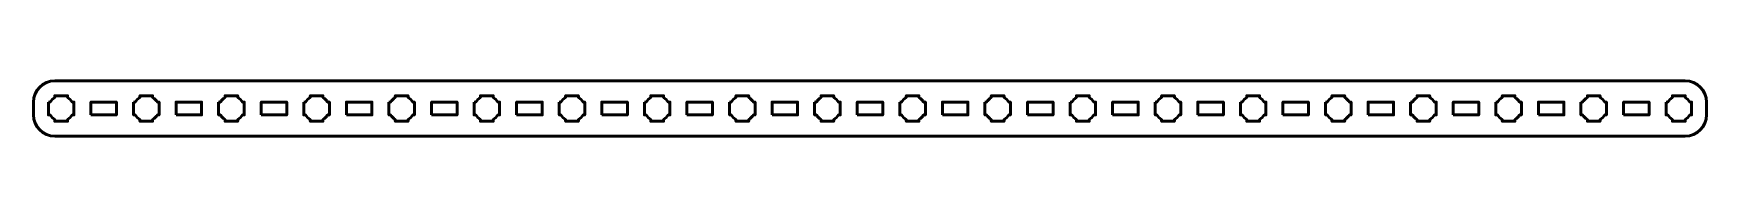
# Model space of a CAD drawing. Header units: centimetres. Extents: x -30.1 to 9.2, y -15.5 to -14.2.
import ezdxf

# ---------------------------------------------------------------- set-up
doc = ezdxf.new("R2010")
doc.units = ezdxf.units.CM
doc.header["$MEASUREMENT"] = 0
doc.layers.add('Layer 1', color=7, linetype='Continuous')

msp = doc.modelspace()

# ---------------------------------------------------------------- linework, layer by layer
at = {"layer": 'Layer 1', "color": 250, "lineweight": 53}
for points in [[(-28.8, -15), (-28.2, -15), (-28.2, -14.7), (-28.8, -14.7), (-28.8, -15)], [(-26.8, -15), (-26.2, -15), (-26.2, -14.7), (-26.8, -14.7), (-26.8, -15)], [(-24.8, -15), (-24.2, -15), (-24.2, -14.7), (-24.8, -14.7), (-24.8, -15)], [(-22.8, -15), (-22.2, -15), (-22.2, -14.7), (-22.8, -14.7), (-22.8, -15)], [(-20.8, -15), (-20.2, -15), (-20.2, -14.7), (-20.8, -14.7), (-20.8, -15)], [(-18.8, -15), (-18.2, -15), (-18.2, -14.7), (-18.8, -14.7), (-18.8, -15)], [(-16.8, -15), (-16.2, -15), (-16.2, -14.7), (-16.8, -14.7), (-16.8, -15)], [(-14.8, -15), (-14.2, -15), (-14.2, -14.7), (-14.8, -14.7), (-14.8, -15)], [(-12.8, -15), (-12.2, -15), (-12.2, -14.7), (-12.8, -14.7), (-12.8, -15)], [(-10.8, -15), (-10.2, -15), (-10.2, -14.7), (-10.8, -14.7), (-10.8, -15)], [(-8.8, -15), (-8.2, -15), (-8.2, -14.7), (-8.8, -14.7), (-8.8, -15)], [(-6.8, -15), (-6.2, -15), (-6.2, -14.7), (-6.8, -14.7), (-6.8, -15)], [(-4.8, -15), (-4.2, -15), (-4.2, -14.7), (-4.8, -14.7), (-4.8, -15)], [(-2.8, -15), (-2.2, -15), (-2.2, -14.7), (-2.8, -14.7), (-2.8, -15)], [(-0.8, -15), (-0.2, -15), (-0.2, -14.7), (-0.8, -14.7), (-0.8, -15)], [(1.2, -15), (1.8, -15), (1.8, -14.7), (1.2, -14.7), (1.2, -15)], [(3.2, -15), (3.8, -15), (3.8, -14.7), (3.2, -14.7), (3.2, -15)], [(5.2, -15), (5.8, -15), (5.8, -14.7), (5.2, -14.7), (5.2, -15)], [(7.2, -15), (7.8, -15), (7.8, -14.7), (7.2, -14.7), (7.2, -15)]]:
    msp.add_lwpolyline(points, close=True, dxfattribs=at)
msp.add_open_spline([(-30.15, -15), (-30.15, -15), (-30.15, -14.7), (-30.15, -14.7), (-30.15, -14.7), (-30.15, -14.42391), (-29.92609, -14.2), (-29.65, -14.2), (-29.65, -14.2), (-29.65, -14.2), (8.65, -14.2), (8.65, -14.2), (8.65, -14.2), (8.92609, -14.2), (9.15, -14.42391), (9.15, -14.7), (9.15, -14.7), (9.15, -14.7), (9.15, -15), (9.15, -15), (9.15, -15), (9.15, -15.27609), (8.92609, -15.5), (8.65, -15.5), (8.65, -15.5), (8.65, -15.5), (-29.65, -15.5), (-29.65, -15.5), (-29.65, -15.5), (-29.92609, -15.5), (-30.15, -15.27609), (-30.15, -15)], degree=3, knots=[0, 0, 0, 0, 0.125, 0.125, 0.125, 0.125, 0.25, 0.25, 0.25, 0.25, 0.375, 0.375, 0.375, 0.375, 0.5, 0.5, 0.5, 0.5, 0.625, 0.625, 0.625, 0.625, 0.75, 0.75, 0.75, 0.75, 0.875, 0.875, 0.875, 0.875, 1, 1, 1, 1], dxfattribs=at)
at = {"layer": 'Layer 1', "lineweight": 53}
for points in [[(-29.8, -14.7), (-29.8, -14.7), (-29.75985, -14.7), (-29.75985, -14.7), (-29.75985, -14.7), (-29.7335, -14.65447), (-29.69553, -14.6165), (-29.65, -14.59015), (-29.65, -14.59015), (-29.65, -14.59015), (-29.65, -14.55), (-29.65, -14.55), (-29.65, -14.55), (-29.65, -14.55), (-29.5, -14.55), (-29.5, -14.55), (-29.5, -14.55), (-29.5, -14.55), (-29.35, -14.55), (-29.35, -14.55), (-29.35, -14.55), (-29.35, -14.55), (-29.35, -14.59015), (-29.35, -14.59015), (-29.35, -14.59015), (-29.30447, -14.6165), (-29.2665, -14.65447), (-29.24015, -14.7), (-29.24015, -14.7), (-29.24015, -14.7), (-29.2, -14.7), (-29.2, -14.7), (-29.2, -14.7), (-29.2, -14.7), (-29.2, -14.85), (-29.2, -14.85), (-29.2, -14.85), (-29.2, -14.85), (-29.2, -15), (-29.2, -15), (-29.2, -15), (-29.2, -15), (-29.24015, -15), (-29.24015, -15), (-29.24015, -15), (-29.2665, -15.04553), (-29.30447, -15.0835), (-29.35, -15.10985), (-29.35, -15.10985), (-29.35, -15.10985), (-29.35, -15.15), (-29.35, -15.15), (-29.35, -15.15), (-29.35, -15.15), (-29.5, -15.15), (-29.5, -15.15), (-29.5, -15.15), (-29.5, -15.15), (-29.65, -15.15), (-29.65, -15.15), (-29.65, -15.15), (-29.65, -15.15), (-29.65, -15.10985), (-29.65, -15.10985), (-29.65, -15.10985), (-29.69553, -15.0835), (-29.7335, -15.04553), (-29.75985, -15), (-29.75985, -15), (-29.75985, -15), (-29.8, -15), (-29.8, -15), (-29.8, -15), (-29.8, -15), (-29.8, -14.85), (-29.8, -14.85), (-29.8, -14.85), (-29.8, -14.85), (-29.8, -14.7), (-29.8, -14.7)], [(-27.8, -14.7), (-27.8, -14.7), (-27.75985, -14.7), (-27.75985, -14.7), (-27.75985, -14.7), (-27.7335, -14.65447), (-27.69553, -14.6165), (-27.65, -14.59015), (-27.65, -14.59015), (-27.65, -14.59015), (-27.65, -14.55), (-27.65, -14.55), (-27.65, -14.55), (-27.65, -14.55), (-27.5, -14.55), (-27.5, -14.55), (-27.5, -14.55), (-27.5, -14.55), (-27.35, -14.55), (-27.35, -14.55), (-27.35, -14.55), (-27.35, -14.55), (-27.35, -14.59015), (-27.35, -14.59015), (-27.35, -14.59015), (-27.30447, -14.6165), (-27.2665, -14.65447), (-27.24015, -14.7), (-27.24015, -14.7), (-27.24015, -14.7), (-27.2, -14.7), (-27.2, -14.7), (-27.2, -14.7), (-27.2, -14.7), (-27.2, -14.85), (-27.2, -14.85), (-27.2, -14.85), (-27.2, -14.85), (-27.2, -15), (-27.2, -15), (-27.2, -15), (-27.2, -15), (-27.24015, -15), (-27.24015, -15), (-27.24015, -15), (-27.2665, -15.04553), (-27.30447, -15.0835), (-27.35, -15.10985), (-27.35, -15.10985), (-27.35, -15.10985), (-27.35, -15.15), (-27.35, -15.15), (-27.35, -15.15), (-27.35, -15.15), (-27.5, -15.15), (-27.5, -15.15), (-27.5, -15.15), (-27.5, -15.15), (-27.65, -15.15), (-27.65, -15.15), (-27.65, -15.15), (-27.65, -15.15), (-27.65, -15.10985), (-27.65, -15.10985), (-27.65, -15.10985), (-27.69553, -15.0835), (-27.7335, -15.04553), (-27.75985, -15), (-27.75985, -15), (-27.75985, -15), (-27.8, -15), (-27.8, -15), (-27.8, -15), (-27.8, -15), (-27.8, -14.85), (-27.8, -14.85), (-27.8, -14.85), (-27.8, -14.85), (-27.8, -14.7), (-27.8, -14.7)], [(-25.8, -14.7), (-25.8, -14.7), (-25.75985, -14.7), (-25.75985, -14.7), (-25.75985, -14.7), (-25.7335, -14.65447), (-25.69553, -14.6165), (-25.65, -14.59015), (-25.65, -14.59015), (-25.65, -14.59015), (-25.65, -14.55), (-25.65, -14.55), (-25.65, -14.55), (-25.65, -14.55), (-25.5, -14.55), (-25.5, -14.55), (-25.5, -14.55), (-25.5, -14.55), (-25.35, -14.55), (-25.35, -14.55), (-25.35, -14.55), (-25.35, -14.55), (-25.35, -14.59015), (-25.35, -14.59015), (-25.35, -14.59015), (-25.30447, -14.6165), (-25.2665, -14.65447), (-25.24015, -14.7), (-25.24015, -14.7), (-25.24015, -14.7), (-25.2, -14.7), (-25.2, -14.7), (-25.2, -14.7), (-25.2, -14.7), (-25.2, -14.85), (-25.2, -14.85), (-25.2, -14.85), (-25.2, -14.85), (-25.2, -15), (-25.2, -15), (-25.2, -15), (-25.2, -15), (-25.24015, -15), (-25.24015, -15), (-25.24015, -15), (-25.2665, -15.04553), (-25.30447, -15.0835), (-25.35, -15.10985), (-25.35, -15.10985), (-25.35, -15.10985), (-25.35, -15.15), (-25.35, -15.15), (-25.35, -15.15), (-25.35, -15.15), (-25.5, -15.15), (-25.5, -15.15), (-25.5, -15.15), (-25.5, -15.15), (-25.65, -15.15), (-25.65, -15.15), (-25.65, -15.15), (-25.65, -15.15), (-25.65, -15.10985), (-25.65, -15.10985), (-25.65, -15.10985), (-25.69553, -15.0835), (-25.7335, -15.04553), (-25.75985, -15), (-25.75985, -15), (-25.75985, -15), (-25.8, -15), (-25.8, -15), (-25.8, -15), (-25.8, -15), (-25.8, -14.85), (-25.8, -14.85), (-25.8, -14.85), (-25.8, -14.85), (-25.8, -14.7), (-25.8, -14.7)], [(-23.8, -14.7), (-23.8, -14.7), (-23.75985, -14.7), (-23.75985, -14.7), (-23.75985, -14.7), (-23.7335, -14.65447), (-23.69553, -14.6165), (-23.65, -14.59015), (-23.65, -14.59015), (-23.65, -14.59015), (-23.65, -14.55), (-23.65, -14.55), (-23.65, -14.55), (-23.65, -14.55), (-23.5, -14.55), (-23.5, -14.55), (-23.5, -14.55), (-23.5, -14.55), (-23.35, -14.55), (-23.35, -14.55), (-23.35, -14.55), (-23.35, -14.55), (-23.35, -14.59015), (-23.35, -14.59015), (-23.35, -14.59015), (-23.30447, -14.6165), (-23.2665, -14.65447), (-23.24015, -14.7), (-23.24015, -14.7), (-23.24015, -14.7), (-23.2, -14.7), (-23.2, -14.7), (-23.2, -14.7), (-23.2, -14.7), (-23.2, -14.85), (-23.2, -14.85), (-23.2, -14.85), (-23.2, -14.85), (-23.2, -15), (-23.2, -15), (-23.2, -15), (-23.2, -15), (-23.24015, -15), (-23.24015, -15), (-23.24015, -15), (-23.2665, -15.04553), (-23.30447, -15.0835), (-23.35, -15.10985), (-23.35, -15.10985), (-23.35, -15.10985), (-23.35, -15.15), (-23.35, -15.15), (-23.35, -15.15), (-23.35, -15.15), (-23.5, -15.15), (-23.5, -15.15), (-23.5, -15.15), (-23.5, -15.15), (-23.65, -15.15), (-23.65, -15.15), (-23.65, -15.15), (-23.65, -15.15), (-23.65, -15.10985), (-23.65, -15.10985), (-23.65, -15.10985), (-23.69553, -15.0835), (-23.7335, -15.04553), (-23.75985, -15), (-23.75985, -15), (-23.75985, -15), (-23.8, -15), (-23.8, -15), (-23.8, -15), (-23.8, -15), (-23.8, -14.85), (-23.8, -14.85), (-23.8, -14.85), (-23.8, -14.85), (-23.8, -14.7), (-23.8, -14.7)], [(-21.8, -14.7), (-21.8, -14.7), (-21.75985, -14.7), (-21.75985, -14.7), (-21.75985, -14.7), (-21.7335, -14.65447), (-21.69553, -14.6165), (-21.65, -14.59015), (-21.65, -14.59015), (-21.65, -14.59015), (-21.65, -14.55), (-21.65, -14.55), (-21.65, -14.55), (-21.65, -14.55), (-21.5, -14.55), (-21.5, -14.55), (-21.5, -14.55), (-21.5, -14.55), (-21.35, -14.55), (-21.35, -14.55), (-21.35, -14.55), (-21.35, -14.55), (-21.35, -14.59015), (-21.35, -14.59015), (-21.35, -14.59015), (-21.30447, -14.6165), (-21.2665, -14.65447), (-21.24015, -14.7), (-21.24015, -14.7), (-21.24015, -14.7), (-21.2, -14.7), (-21.2, -14.7), (-21.2, -14.7), (-21.2, -14.7), (-21.2, -14.85), (-21.2, -14.85), (-21.2, -14.85), (-21.2, -14.85), (-21.2, -15), (-21.2, -15), (-21.2, -15), (-21.2, -15), (-21.24015, -15), (-21.24015, -15), (-21.24015, -15), (-21.2665, -15.04553), (-21.30447, -15.0835), (-21.35, -15.10985), (-21.35, -15.10985), (-21.35, -15.10985), (-21.35, -15.15), (-21.35, -15.15), (-21.35, -15.15), (-21.35, -15.15), (-21.5, -15.15), (-21.5, -15.15), (-21.5, -15.15), (-21.5, -15.15), (-21.65, -15.15), (-21.65, -15.15), (-21.65, -15.15), (-21.65, -15.15), (-21.65, -15.10985), (-21.65, -15.10985), (-21.65, -15.10985), (-21.69553, -15.0835), (-21.7335, -15.04553), (-21.75985, -15), (-21.75985, -15), (-21.75985, -15), (-21.8, -15), (-21.8, -15), (-21.8, -15), (-21.8, -15), (-21.8, -14.85), (-21.8, -14.85), (-21.8, -14.85), (-21.8, -14.85), (-21.8, -14.7), (-21.8, -14.7)], [(-19.8, -14.7), (-19.8, -14.7), (-19.75985, -14.7), (-19.75985, -14.7), (-19.75985, -14.7), (-19.7335, -14.65447), (-19.69553, -14.6165), (-19.65, -14.59015), (-19.65, -14.59015), (-19.65, -14.59015), (-19.65, -14.55), (-19.65, -14.55), (-19.65, -14.55), (-19.65, -14.55), (-19.5, -14.55), (-19.5, -14.55), (-19.5, -14.55), (-19.5, -14.55), (-19.35, -14.55), (-19.35, -14.55), (-19.35, -14.55), (-19.35, -14.55), (-19.35, -14.59015), (-19.35, -14.59015), (-19.35, -14.59015), (-19.30447, -14.6165), (-19.2665, -14.65447), (-19.24015, -14.7), (-19.24015, -14.7), (-19.24015, -14.7), (-19.2, -14.7), (-19.2, -14.7), (-19.2, -14.7), (-19.2, -14.7), (-19.2, -14.85), (-19.2, -14.85), (-19.2, -14.85), (-19.2, -14.85), (-19.2, -15), (-19.2, -15), (-19.2, -15), (-19.2, -15), (-19.24015, -15), (-19.24015, -15), (-19.24015, -15), (-19.2665, -15.04553), (-19.30447, -15.0835), (-19.35, -15.10985), (-19.35, -15.10985), (-19.35, -15.10985), (-19.35, -15.15), (-19.35, -15.15), (-19.35, -15.15), (-19.35, -15.15), (-19.5, -15.15), (-19.5, -15.15), (-19.5, -15.15), (-19.5, -15.15), (-19.65, -15.15), (-19.65, -15.15), (-19.65, -15.15), (-19.65, -15.15), (-19.65, -15.10985), (-19.65, -15.10985), (-19.65, -15.10985), (-19.69553, -15.0835), (-19.7335, -15.04553), (-19.75985, -15), (-19.75985, -15), (-19.75985, -15), (-19.8, -15), (-19.8, -15), (-19.8, -15), (-19.8, -15), (-19.8, -14.85), (-19.8, -14.85), (-19.8, -14.85), (-19.8, -14.85), (-19.8, -14.7), (-19.8, -14.7)], [(-17.8, -14.7), (-17.8, -14.7), (-17.75985, -14.7), (-17.75985, -14.7), (-17.75985, -14.7), (-17.7335, -14.65447), (-17.69553, -14.6165), (-17.65, -14.59015), (-17.65, -14.59015), (-17.65, -14.59015), (-17.65, -14.55), (-17.65, -14.55), (-17.65, -14.55), (-17.65, -14.55), (-17.5, -14.55), (-17.5, -14.55), (-17.5, -14.55), (-17.5, -14.55), (-17.35, -14.55), (-17.35, -14.55), (-17.35, -14.55), (-17.35, -14.55), (-17.35, -14.59015), (-17.35, -14.59015), (-17.35, -14.59015), (-17.30447, -14.6165), (-17.2665, -14.65447), (-17.24015, -14.7), (-17.24015, -14.7), (-17.24015, -14.7), (-17.2, -14.7), (-17.2, -14.7), (-17.2, -14.7), (-17.2, -14.7), (-17.2, -14.85), (-17.2, -14.85), (-17.2, -14.85), (-17.2, -14.85), (-17.2, -15), (-17.2, -15), (-17.2, -15), (-17.2, -15), (-17.24015, -15), (-17.24015, -15), (-17.24015, -15), (-17.2665, -15.04553), (-17.30447, -15.0835), (-17.35, -15.10985), (-17.35, -15.10985), (-17.35, -15.10985), (-17.35, -15.15), (-17.35, -15.15), (-17.35, -15.15), (-17.35, -15.15), (-17.5, -15.15), (-17.5, -15.15), (-17.5, -15.15), (-17.5, -15.15), (-17.65, -15.15), (-17.65, -15.15), (-17.65, -15.15), (-17.65, -15.15), (-17.65, -15.10985), (-17.65, -15.10985), (-17.65, -15.10985), (-17.69553, -15.0835), (-17.7335, -15.04553), (-17.75985, -15), (-17.75985, -15), (-17.75985, -15), (-17.8, -15), (-17.8, -15), (-17.8, -15), (-17.8, -15), (-17.8, -14.85), (-17.8, -14.85), (-17.8, -14.85), (-17.8, -14.85), (-17.8, -14.7), (-17.8, -14.7)], [(-15.8, -14.7), (-15.8, -14.7), (-15.75985, -14.7), (-15.75985, -14.7), (-15.75985, -14.7), (-15.7335, -14.65447), (-15.69553, -14.6165), (-15.65, -14.59015), (-15.65, -14.59015), (-15.65, -14.59015), (-15.65, -14.55), (-15.65, -14.55), (-15.65, -14.55), (-15.65, -14.55), (-15.5, -14.55), (-15.5, -14.55), (-15.5, -14.55), (-15.5, -14.55), (-15.35, -14.55), (-15.35, -14.55), (-15.35, -14.55), (-15.35, -14.55), (-15.35, -14.59015), (-15.35, -14.59015), (-15.35, -14.59015), (-15.30447, -14.6165), (-15.2665, -14.65447), (-15.24015, -14.7), (-15.24015, -14.7), (-15.24015, -14.7), (-15.2, -14.7), (-15.2, -14.7), (-15.2, -14.7), (-15.2, -14.7), (-15.2, -14.85), (-15.2, -14.85), (-15.2, -14.85), (-15.2, -14.85), (-15.2, -15), (-15.2, -15), (-15.2, -15), (-15.2, -15), (-15.24015, -15), (-15.24015, -15), (-15.24015, -15), (-15.2665, -15.04553), (-15.30447, -15.0835), (-15.35, -15.10985), (-15.35, -15.10985), (-15.35, -15.10985), (-15.35, -15.15), (-15.35, -15.15), (-15.35, -15.15), (-15.35, -15.15), (-15.5, -15.15), (-15.5, -15.15), (-15.5, -15.15), (-15.5, -15.15), (-15.65, -15.15), (-15.65, -15.15), (-15.65, -15.15), (-15.65, -15.15), (-15.65, -15.10985), (-15.65, -15.10985), (-15.65, -15.10985), (-15.69553, -15.0835), (-15.7335, -15.04553), (-15.75985, -15), (-15.75985, -15), (-15.75985, -15), (-15.8, -15), (-15.8, -15), (-15.8, -15), (-15.8, -15), (-15.8, -14.85), (-15.8, -14.85), (-15.8, -14.85), (-15.8, -14.85), (-15.8, -14.7), (-15.8, -14.7)], [(-13.8, -14.7), (-13.8, -14.7), (-13.75985, -14.7), (-13.75985, -14.7), (-13.75985, -14.7), (-13.7335, -14.65447), (-13.69553, -14.6165), (-13.65, -14.59015), (-13.65, -14.59015), (-13.65, -14.59015), (-13.65, -14.55), (-13.65, -14.55), (-13.65, -14.55), (-13.65, -14.55), (-13.5, -14.55), (-13.5, -14.55), (-13.5, -14.55), (-13.5, -14.55), (-13.35, -14.55), (-13.35, -14.55), (-13.35, -14.55), (-13.35, -14.55), (-13.35, -14.59015), (-13.35, -14.59015), (-13.35, -14.59015), (-13.30447, -14.6165), (-13.2665, -14.65447), (-13.24015, -14.7), (-13.24015, -14.7), (-13.24015, -14.7), (-13.2, -14.7), (-13.2, -14.7), (-13.2, -14.7), (-13.2, -14.7), (-13.2, -14.85), (-13.2, -14.85), (-13.2, -14.85), (-13.2, -14.85), (-13.2, -15), (-13.2, -15), (-13.2, -15), (-13.2, -15), (-13.24015, -15), (-13.24015, -15), (-13.24015, -15), (-13.2665, -15.04553), (-13.30447, -15.0835), (-13.35, -15.10985), (-13.35, -15.10985), (-13.35, -15.10985), (-13.35, -15.15), (-13.35, -15.15), (-13.35, -15.15), (-13.35, -15.15), (-13.5, -15.15), (-13.5, -15.15), (-13.5, -15.15), (-13.5, -15.15), (-13.65, -15.15), (-13.65, -15.15), (-13.65, -15.15), (-13.65, -15.15), (-13.65, -15.10985), (-13.65, -15.10985), (-13.65, -15.10985), (-13.69553, -15.0835), (-13.7335, -15.04553), (-13.75985, -15), (-13.75985, -15), (-13.75985, -15), (-13.8, -15), (-13.8, -15), (-13.8, -15), (-13.8, -15), (-13.8, -14.85), (-13.8, -14.85), (-13.8, -14.85), (-13.8, -14.85), (-13.8, -14.7), (-13.8, -14.7)], [(-11.8, -14.7), (-11.8, -14.7), (-11.75985, -14.7), (-11.75985, -14.7), (-11.75985, -14.7), (-11.7335, -14.65447), (-11.69553, -14.6165), (-11.65, -14.59015), (-11.65, -14.59015), (-11.65, -14.59015), (-11.65, -14.55), (-11.65, -14.55), (-11.65, -14.55), (-11.65, -14.55), (-11.5, -14.55), (-11.5, -14.55), (-11.5, -14.55), (-11.5, -14.55), (-11.35, -14.55), (-11.35, -14.55), (-11.35, -14.55), (-11.35, -14.55), (-11.35, -14.59015), (-11.35, -14.59015), (-11.35, -14.59015), (-11.30447, -14.6165), (-11.2665, -14.65447), (-11.24015, -14.7), (-11.24015, -14.7), (-11.24015, -14.7), (-11.2, -14.7), (-11.2, -14.7), (-11.2, -14.7), (-11.2, -14.7), (-11.2, -14.85), (-11.2, -14.85), (-11.2, -14.85), (-11.2, -14.85), (-11.2, -15), (-11.2, -15), (-11.2, -15), (-11.2, -15), (-11.24015, -15), (-11.24015, -15), (-11.24015, -15), (-11.2665, -15.04553), (-11.30447, -15.0835), (-11.35, -15.10985), (-11.35, -15.10985), (-11.35, -15.10985), (-11.35, -15.15), (-11.35, -15.15), (-11.35, -15.15), (-11.35, -15.15), (-11.5, -15.15), (-11.5, -15.15), (-11.5, -15.15), (-11.5, -15.15), (-11.65, -15.15), (-11.65, -15.15), (-11.65, -15.15), (-11.65, -15.15), (-11.65, -15.10985), (-11.65, -15.10985), (-11.65, -15.10985), (-11.69553, -15.0835), (-11.7335, -15.04553), (-11.75985, -15), (-11.75985, -15), (-11.75985, -15), (-11.8, -15), (-11.8, -15), (-11.8, -15), (-11.8, -15), (-11.8, -14.85), (-11.8, -14.85), (-11.8, -14.85), (-11.8, -14.85), (-11.8, -14.7), (-11.8, -14.7)], [(-9.8, -14.7), (-9.8, -14.7), (-9.75985, -14.7), (-9.75985, -14.7), (-9.75985, -14.7), (-9.7335, -14.65447), (-9.69553, -14.6165), (-9.65, -14.59015), (-9.65, -14.59015), (-9.65, -14.59015), (-9.65, -14.55), (-9.65, -14.55), (-9.65, -14.55), (-9.65, -14.55), (-9.5, -14.55), (-9.5, -14.55), (-9.5, -14.55), (-9.5, -14.55), (-9.35, -14.55), (-9.35, -14.55), (-9.35, -14.55), (-9.35, -14.55), (-9.35, -14.59015), (-9.35, -14.59015), (-9.35, -14.59015), (-9.30447, -14.6165), (-9.2665, -14.65447), (-9.24015, -14.7), (-9.24015, -14.7), (-9.24015, -14.7), (-9.2, -14.7), (-9.2, -14.7), (-9.2, -14.7), (-9.2, -14.7), (-9.2, -14.85), (-9.2, -14.85), (-9.2, -14.85), (-9.2, -14.85), (-9.2, -15), (-9.2, -15), (-9.2, -15), (-9.2, -15), (-9.24015, -15), (-9.24015, -15), (-9.24015, -15), (-9.2665, -15.04553), (-9.30447, -15.0835), (-9.35, -15.10985), (-9.35, -15.10985), (-9.35, -15.10985), (-9.35, -15.15), (-9.35, -15.15), (-9.35, -15.15), (-9.35, -15.15), (-9.5, -15.15), (-9.5, -15.15), (-9.5, -15.15), (-9.5, -15.15), (-9.65, -15.15), (-9.65, -15.15), (-9.65, -15.15), (-9.65, -15.15), (-9.65, -15.10985), (-9.65, -15.10985), (-9.65, -15.10985), (-9.69553, -15.0835), (-9.7335, -15.04553), (-9.75985, -15), (-9.75985, -15), (-9.75985, -15), (-9.8, -15), (-9.8, -15), (-9.8, -15), (-9.8, -15), (-9.8, -14.85), (-9.8, -14.85), (-9.8, -14.85), (-9.8, -14.85), (-9.8, -14.7), (-9.8, -14.7)], [(-7.8, -14.7), (-7.8, -14.7), (-7.75985, -14.7), (-7.75985, -14.7), (-7.75985, -14.7), (-7.7335, -14.65447), (-7.69553, -14.6165), (-7.65, -14.59015), (-7.65, -14.59015), (-7.65, -14.59015), (-7.65, -14.55), (-7.65, -14.55), (-7.65, -14.55), (-7.65, -14.55), (-7.5, -14.55), (-7.5, -14.55), (-7.5, -14.55), (-7.5, -14.55), (-7.35, -14.55), (-7.35, -14.55), (-7.35, -14.55), (-7.35, -14.55), (-7.35, -14.59015), (-7.35, -14.59015), (-7.35, -14.59015), (-7.30447, -14.6165), (-7.2665, -14.65447), (-7.24015, -14.7), (-7.24015, -14.7), (-7.24015, -14.7), (-7.2, -14.7), (-7.2, -14.7), (-7.2, -14.7), (-7.2, -14.7), (-7.2, -14.85), (-7.2, -14.85), (-7.2, -14.85), (-7.2, -14.85), (-7.2, -15), (-7.2, -15), (-7.2, -15), (-7.2, -15), (-7.24015, -15), (-7.24015, -15), (-7.24015, -15), (-7.2665, -15.04553), (-7.30447, -15.0835), (-7.35, -15.10985), (-7.35, -15.10985), (-7.35, -15.10985), (-7.35, -15.15), (-7.35, -15.15), (-7.35, -15.15), (-7.35, -15.15), (-7.5, -15.15), (-7.5, -15.15), (-7.5, -15.15), (-7.5, -15.15), (-7.65, -15.15), (-7.65, -15.15), (-7.65, -15.15), (-7.65, -15.15), (-7.65, -15.10985), (-7.65, -15.10985), (-7.65, -15.10985), (-7.69553, -15.0835), (-7.7335, -15.04553), (-7.75985, -15), (-7.75985, -15), (-7.75985, -15), (-7.8, -15), (-7.8, -15), (-7.8, -15), (-7.8, -15), (-7.8, -14.85), (-7.8, -14.85), (-7.8, -14.85), (-7.8, -14.85), (-7.8, -14.7), (-7.8, -14.7)], [(-5.8, -14.7), (-5.8, -14.7), (-5.75985, -14.7), (-5.75985, -14.7), (-5.75985, -14.7), (-5.7335, -14.65447), (-5.69553, -14.6165), (-5.65, -14.59015), (-5.65, -14.59015), (-5.65, -14.59015), (-5.65, -14.55), (-5.65, -14.55), (-5.65, -14.55), (-5.65, -14.55), (-5.5, -14.55), (-5.5, -14.55), (-5.5, -14.55), (-5.5, -14.55), (-5.35, -14.55), (-5.35, -14.55), (-5.35, -14.55), (-5.35, -14.55), (-5.35, -14.59015), (-5.35, -14.59015), (-5.35, -14.59015), (-5.30447, -14.6165), (-5.2665, -14.65447), (-5.24015, -14.7), (-5.24015, -14.7), (-5.24015, -14.7), (-5.2, -14.7), (-5.2, -14.7), (-5.2, -14.7), (-5.2, -14.7), (-5.2, -14.85), (-5.2, -14.85), (-5.2, -14.85), (-5.2, -14.85), (-5.2, -15), (-5.2, -15), (-5.2, -15), (-5.2, -15), (-5.24015, -15), (-5.24015, -15), (-5.24015, -15), (-5.2665, -15.04553), (-5.30447, -15.0835), (-5.35, -15.10985), (-5.35, -15.10985), (-5.35, -15.10985), (-5.35, -15.15), (-5.35, -15.15), (-5.35, -15.15), (-5.35, -15.15), (-5.5, -15.15), (-5.5, -15.15), (-5.5, -15.15), (-5.5, -15.15), (-5.65, -15.15), (-5.65, -15.15), (-5.65, -15.15), (-5.65, -15.15), (-5.65, -15.10985), (-5.65, -15.10985), (-5.65, -15.10985), (-5.69553, -15.0835), (-5.7335, -15.04553), (-5.75985, -15), (-5.75985, -15), (-5.75985, -15), (-5.8, -15), (-5.8, -15), (-5.8, -15), (-5.8, -15), (-5.8, -14.85), (-5.8, -14.85), (-5.8, -14.85), (-5.8, -14.85), (-5.8, -14.7), (-5.8, -14.7)], [(-3.8, -14.7), (-3.8, -14.7), (-3.75985, -14.7), (-3.75985, -14.7), (-3.75985, -14.7), (-3.7335, -14.65447), (-3.69553, -14.6165), (-3.65, -14.59015), (-3.65, -14.59015), (-3.65, -14.59015), (-3.65, -14.55), (-3.65, -14.55), (-3.65, -14.55), (-3.65, -14.55), (-3.5, -14.55), (-3.5, -14.55), (-3.5, -14.55), (-3.5, -14.55), (-3.35, -14.55), (-3.35, -14.55), (-3.35, -14.55), (-3.35, -14.55), (-3.35, -14.59015), (-3.35, -14.59015), (-3.35, -14.59015), (-3.30447, -14.6165), (-3.2665, -14.65447), (-3.24015, -14.7), (-3.24015, -14.7), (-3.24015, -14.7), (-3.2, -14.7), (-3.2, -14.7), (-3.2, -14.7), (-3.2, -14.7), (-3.2, -14.85), (-3.2, -14.85), (-3.2, -14.85), (-3.2, -14.85), (-3.2, -15), (-3.2, -15), (-3.2, -15), (-3.2, -15), (-3.24015, -15), (-3.24015, -15), (-3.24015, -15), (-3.2665, -15.04553), (-3.30447, -15.0835), (-3.35, -15.10985), (-3.35, -15.10985), (-3.35, -15.10985), (-3.35, -15.15), (-3.35, -15.15), (-3.35, -15.15), (-3.35, -15.15), (-3.5, -15.15), (-3.5, -15.15), (-3.5, -15.15), (-3.5, -15.15), (-3.65, -15.15), (-3.65, -15.15), (-3.65, -15.15), (-3.65, -15.15), (-3.65, -15.10985), (-3.65, -15.10985), (-3.65, -15.10985), (-3.69553, -15.0835), (-3.7335, -15.04553), (-3.75985, -15), (-3.75985, -15), (-3.75985, -15), (-3.8, -15), (-3.8, -15), (-3.8, -15), (-3.8, -15), (-3.8, -14.85), (-3.8, -14.85), (-3.8, -14.85), (-3.8, -14.85), (-3.8, -14.7), (-3.8, -14.7)], [(-1.8, -14.7), (-1.8, -14.7), (-1.75985, -14.7), (-1.75985, -14.7), (-1.75985, -14.7), (-1.7335, -14.65447), (-1.69553, -14.6165), (-1.65, -14.59015), (-1.65, -14.59015), (-1.65, -14.59015), (-1.65, -14.55), (-1.65, -14.55), (-1.65, -14.55), (-1.65, -14.55), (-1.5, -14.55), (-1.5, -14.55), (-1.5, -14.55), (-1.5, -14.55), (-1.35, -14.55), (-1.35, -14.55), (-1.35, -14.55), (-1.35, -14.55), (-1.35, -14.59015), (-1.35, -14.59015), (-1.35, -14.59015), (-1.30447, -14.6165), (-1.2665, -14.65447), (-1.24015, -14.7), (-1.24015, -14.7), (-1.24015, -14.7), (-1.2, -14.7), (-1.2, -14.7), (-1.2, -14.7), (-1.2, -14.7), (-1.2, -14.85), (-1.2, -14.85), (-1.2, -14.85), (-1.2, -14.85), (-1.2, -15), (-1.2, -15), (-1.2, -15), (-1.2, -15), (-1.24015, -15), (-1.24015, -15), (-1.24015, -15), (-1.2665, -15.04553), (-1.30447, -15.0835), (-1.35, -15.10985), (-1.35, -15.10985), (-1.35, -15.10985), (-1.35, -15.15), (-1.35, -15.15), (-1.35, -15.15), (-1.35, -15.15), (-1.5, -15.15), (-1.5, -15.15), (-1.5, -15.15), (-1.5, -15.15), (-1.65, -15.15), (-1.65, -15.15), (-1.65, -15.15), (-1.65, -15.15), (-1.65, -15.10985), (-1.65, -15.10985), (-1.65, -15.10985), (-1.69553, -15.0835), (-1.7335, -15.04553), (-1.75985, -15), (-1.75985, -15), (-1.75985, -15), (-1.8, -15), (-1.8, -15), (-1.8, -15), (-1.8, -15), (-1.8, -14.85), (-1.8, -14.85), (-1.8, -14.85), (-1.8, -14.85), (-1.8, -14.7), (-1.8, -14.7)], [(0.2, -14.7), (0.2, -14.7), (0.24015, -14.7), (0.24015, -14.7), (0.24015, -14.7), (0.2665, -14.65447), (0.30447, -14.6165), (0.35, -14.59015), (0.35, -14.59015), (0.35, -14.59015), (0.35, -14.55), (0.35, -14.55), (0.35, -14.55), (0.35, -14.55), (0.5, -14.55), (0.5, -14.55), (0.5, -14.55), (0.5, -14.55), (0.65, -14.55), (0.65, -14.55), (0.65, -14.55), (0.65, -14.55), (0.65, -14.59015), (0.65, -14.59015), (0.65, -14.59015), (0.69553, -14.6165), (0.7335, -14.65447), (0.75985, -14.7), (0.75985, -14.7), (0.75985, -14.7), (0.8, -14.7), (0.8, -14.7), (0.8, -14.7), (0.8, -14.7), (0.8, -14.85), (0.8, -14.85), (0.8, -14.85), (0.8, -14.85), (0.8, -15), (0.8, -15), (0.8, -15), (0.8, -15), (0.75985, -15), (0.75985, -15), (0.75985, -15), (0.7335, -15.04553), (0.69553, -15.0835), (0.65, -15.10985), (0.65, -15.10985), (0.65, -15.10985), (0.65, -15.15), (0.65, -15.15), (0.65, -15.15), (0.65, -15.15), (0.5, -15.15), (0.5, -15.15), (0.5, -15.15), (0.5, -15.15), (0.35, -15.15), (0.35, -15.15), (0.35, -15.15), (0.35, -15.15), (0.35, -15.10985), (0.35, -15.10985), (0.35, -15.10985), (0.30447, -15.0835), (0.2665, -15.04553), (0.24015, -15), (0.24015, -15), (0.24015, -15), (0.2, -15), (0.2, -15), (0.2, -15), (0.2, -15), (0.2, -14.85), (0.2, -14.85), (0.2, -14.85), (0.2, -14.85), (0.2, -14.7), (0.2, -14.7)], [(2.2, -14.7), (2.2, -14.7), (2.24015, -14.7), (2.24015, -14.7), (2.24015, -14.7), (2.2665, -14.65447), (2.30447, -14.6165), (2.35, -14.59015), (2.35, -14.59015), (2.35, -14.59015), (2.35, -14.55), (2.35, -14.55), (2.35, -14.55), (2.35, -14.55), (2.5, -14.55), (2.5, -14.55), (2.5, -14.55), (2.5, -14.55), (2.65, -14.55), (2.65, -14.55), (2.65, -14.55), (2.65, -14.55), (2.65, -14.59015), (2.65, -14.59015), (2.65, -14.59015), (2.69553, -14.6165), (2.7335, -14.65447), (2.75985, -14.7), (2.75985, -14.7), (2.75985, -14.7), (2.8, -14.7), (2.8, -14.7), (2.8, -14.7), (2.8, -14.7), (2.8, -14.85), (2.8, -14.85), (2.8, -14.85), (2.8, -14.85), (2.8, -15), (2.8, -15), (2.8, -15), (2.8, -15), (2.75985, -15), (2.75985, -15), (2.75985, -15), (2.7335, -15.04553), (2.69553, -15.0835), (2.65, -15.10985), (2.65, -15.10985), (2.65, -15.10985), (2.65, -15.15), (2.65, -15.15), (2.65, -15.15), (2.65, -15.15), (2.5, -15.15), (2.5, -15.15), (2.5, -15.15), (2.5, -15.15), (2.35, -15.15), (2.35, -15.15), (2.35, -15.15), (2.35, -15.15), (2.35, -15.10985), (2.35, -15.10985), (2.35, -15.10985), (2.30447, -15.0835), (2.2665, -15.04553), (2.24015, -15), (2.24015, -15), (2.24015, -15), (2.2, -15), (2.2, -15), (2.2, -15), (2.2, -15), (2.2, -14.85), (2.2, -14.85), (2.2, -14.85), (2.2, -14.85), (2.2, -14.7), (2.2, -14.7)], [(4.2, -14.7), (4.2, -14.7), (4.24015, -14.7), (4.24015, -14.7), (4.24015, -14.7), (4.2665, -14.65447), (4.30447, -14.6165), (4.35, -14.59015), (4.35, -14.59015), (4.35, -14.59015), (4.35, -14.55), (4.35, -14.55), (4.35, -14.55), (4.35, -14.55), (4.5, -14.55), (4.5, -14.55), (4.5, -14.55), (4.5, -14.55), (4.65, -14.55), (4.65, -14.55), (4.65, -14.55), (4.65, -14.55), (4.65, -14.59015), (4.65, -14.59015), (4.65, -14.59015), (4.69553, -14.6165), (4.7335, -14.65447), (4.75985, -14.7), (4.75985, -14.7), (4.75985, -14.7), (4.8, -14.7), (4.8, -14.7), (4.8, -14.7), (4.8, -14.7), (4.8, -14.85), (4.8, -14.85), (4.8, -14.85), (4.8, -14.85), (4.8, -15), (4.8, -15), (4.8, -15), (4.8, -15), (4.75985, -15), (4.75985, -15), (4.75985, -15), (4.7335, -15.04553), (4.69553, -15.0835), (4.65, -15.10985), (4.65, -15.10985), (4.65, -15.10985), (4.65, -15.15), (4.65, -15.15), (4.65, -15.15), (4.65, -15.15), (4.5, -15.15), (4.5, -15.15), (4.5, -15.15), (4.5, -15.15), (4.35, -15.15), (4.35, -15.15), (4.35, -15.15), (4.35, -15.15), (4.35, -15.10985), (4.35, -15.10985), (4.35, -15.10985), (4.30447, -15.0835), (4.2665, -15.04553), (4.24015, -15), (4.24015, -15), (4.24015, -15), (4.2, -15), (4.2, -15), (4.2, -15), (4.2, -15), (4.2, -14.85), (4.2, -14.85), (4.2, -14.85), (4.2, -14.85), (4.2, -14.7), (4.2, -14.7)], [(6.2, -14.7), (6.2, -14.7), (6.24015, -14.7), (6.24015, -14.7), (6.24015, -14.7), (6.2665, -14.65447), (6.30447, -14.6165), (6.35, -14.59015), (6.35, -14.59015), (6.35, -14.59015), (6.35, -14.55), (6.35, -14.55), (6.35, -14.55), (6.35, -14.55), (6.5, -14.55), (6.5, -14.55), (6.5, -14.55), (6.5, -14.55), (6.65, -14.55), (6.65, -14.55), (6.65, -14.55), (6.65, -14.55), (6.65, -14.59015), (6.65, -14.59015), (6.65, -14.59015), (6.69553, -14.6165), (6.7335, -14.65447), (6.75985, -14.7), (6.75985, -14.7), (6.75985, -14.7), (6.8, -14.7), (6.8, -14.7), (6.8, -14.7), (6.8, -14.7), (6.8, -14.85), (6.8, -14.85), (6.8, -14.85), (6.8, -14.85), (6.8, -15), (6.8, -15), (6.8, -15), (6.8, -15), (6.75985, -15), (6.75985, -15), (6.75985, -15), (6.7335, -15.04553), (6.69553, -15.0835), (6.65, -15.10985), (6.65, -15.10985), (6.65, -15.10985), (6.65, -15.15), (6.65, -15.15), (6.65, -15.15), (6.65, -15.15), (6.5, -15.15), (6.5, -15.15), (6.5, -15.15), (6.5, -15.15), (6.35, -15.15), (6.35, -15.15), (6.35, -15.15), (6.35, -15.15), (6.35, -15.10985), (6.35, -15.10985), (6.35, -15.10985), (6.30447, -15.0835), (6.2665, -15.04553), (6.24015, -15), (6.24015, -15), (6.24015, -15), (6.2, -15), (6.2, -15), (6.2, -15), (6.2, -15), (6.2, -14.85), (6.2, -14.85), (6.2, -14.85), (6.2, -14.85), (6.2, -14.7), (6.2, -14.7)], [(8.2, -14.7), (8.2, -14.7), (8.24015, -14.7), (8.24015, -14.7), (8.24015, -14.7), (8.2665, -14.65447), (8.30447, -14.6165), (8.35, -14.59015), (8.35, -14.59015), (8.35, -14.59015), (8.35, -14.55), (8.35, -14.55), (8.35, -14.55), (8.35, -14.55), (8.5, -14.55), (8.5, -14.55), (8.5, -14.55), (8.5, -14.55), (8.65, -14.55), (8.65, -14.55), (8.65, -14.55), (8.65, -14.55), (8.65, -14.59015), (8.65, -14.59015), (8.65, -14.59015), (8.69553, -14.6165), (8.7335, -14.65447), (8.75985, -14.7), (8.75985, -14.7), (8.75985, -14.7), (8.8, -14.7), (8.8, -14.7), (8.8, -14.7), (8.8, -14.7), (8.8, -14.85), (8.8, -14.85), (8.8, -14.85), (8.8, -14.85), (8.8, -15), (8.8, -15), (8.8, -15), (8.8, -15), (8.75985, -15), (8.75985, -15), (8.75985, -15), (8.7335, -15.04553), (8.69553, -15.0835), (8.65, -15.10985), (8.65, -15.10985), (8.65, -15.10985), (8.65, -15.15), (8.65, -15.15), (8.65, -15.15), (8.65, -15.15), (8.5, -15.15), (8.5, -15.15), (8.5, -15.15), (8.5, -15.15), (8.35, -15.15), (8.35, -15.15), (8.35, -15.15), (8.35, -15.15), (8.35, -15.10985), (8.35, -15.10985), (8.35, -15.10985), (8.30447, -15.0835), (8.2665, -15.04553), (8.24015, -15), (8.24015, -15), (8.24015, -15), (8.2, -15), (8.2, -15), (8.2, -15), (8.2, -15), (8.2, -14.85), (8.2, -14.85), (8.2, -14.85), (8.2, -14.85), (8.2, -14.7), (8.2, -14.7)]]:
    msp.add_open_spline(points, degree=3, knots=[0, 0, 0, 0, 0.05, 0.05, 0.05, 0.05, 0.1, 0.1, 0.1, 0.1, 0.15, 0.15, 0.15, 0.15, 0.2, 0.2, 0.2, 0.2, 0.25, 0.25, 0.25, 0.25, 0.3, 0.3, 0.3, 0.3, 0.35, 0.35, 0.35, 0.35, 0.4, 0.4, 0.4, 0.4, 0.45, 0.45, 0.45, 0.45, 0.5, 0.5, 0.5, 0.5, 0.55, 0.55, 0.55, 0.55, 0.6, 0.6, 0.6, 0.6, 0.65, 0.65, 0.65, 0.65, 0.7, 0.7, 0.7, 0.7, 0.75, 0.75, 0.75, 0.75, 0.8, 0.8, 0.8, 0.8, 0.85, 0.85, 0.85, 0.85, 0.9, 0.9, 0.9, 0.9, 0.95, 0.95, 0.95, 0.95, 1, 1, 1, 1], dxfattribs=at)

doc.saveas('drawing.dxf')
